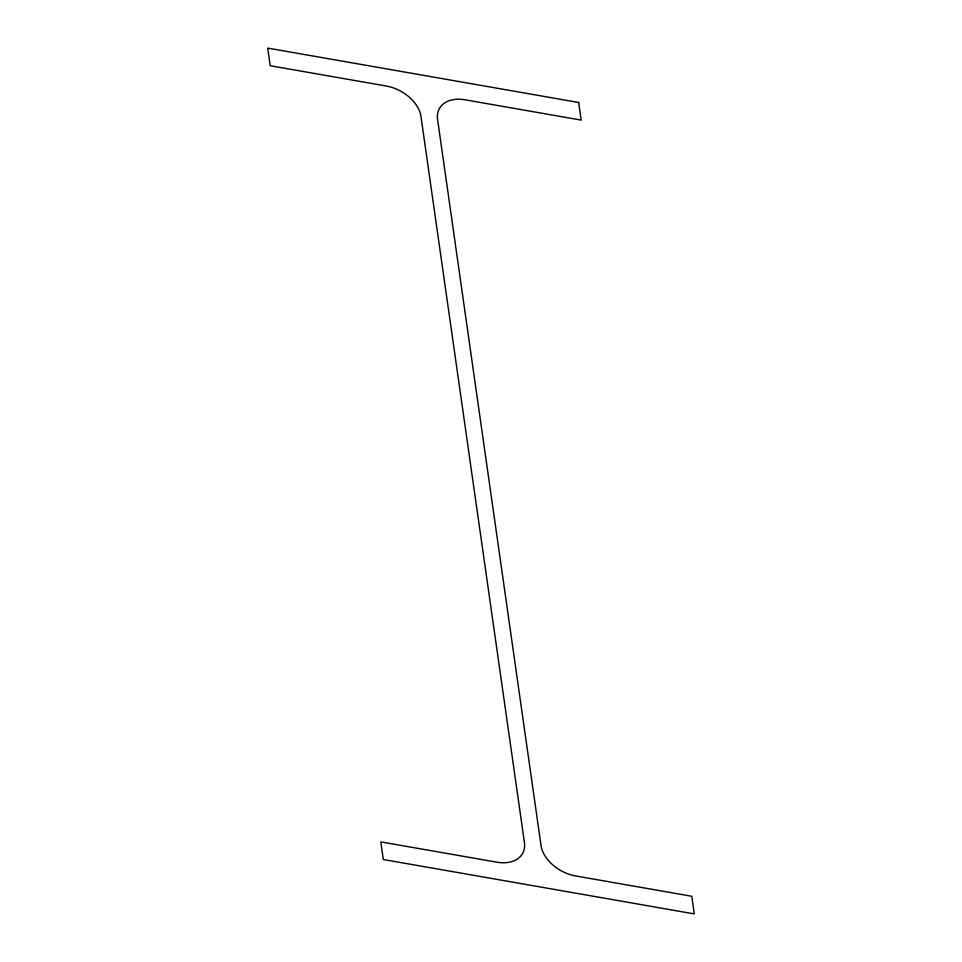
<?xml version="1.0" encoding="UTF-8"?>
<svg xmlns="http://www.w3.org/2000/svg" width="962" height="962" viewBox="0 0 962 962"><rect width="100%" height="100%" fill="white"/><g stroke="black" fill="none" stroke-linecap="round" stroke-linejoin="round"><path stroke-width="1.44" d="M578.679 102.477L267.713 48.1L270.226 65.729L386.351 86.039A33.49 22.667 29.1 0 1 420.983 116.534L524.422 842.568A33.49 22.667 29.1 0 1 496.921 862.192L380.808 841.894L383.321 859.523L694.287 913.9L691.774 896.271L575.649 875.961A33.49 22.667 29.1 0 1 541.017 845.466L437.578 119.432A33.49 22.667 29.1 0 1 465.079 99.807L581.192 120.106L578.679 102.477"/></g></svg>
